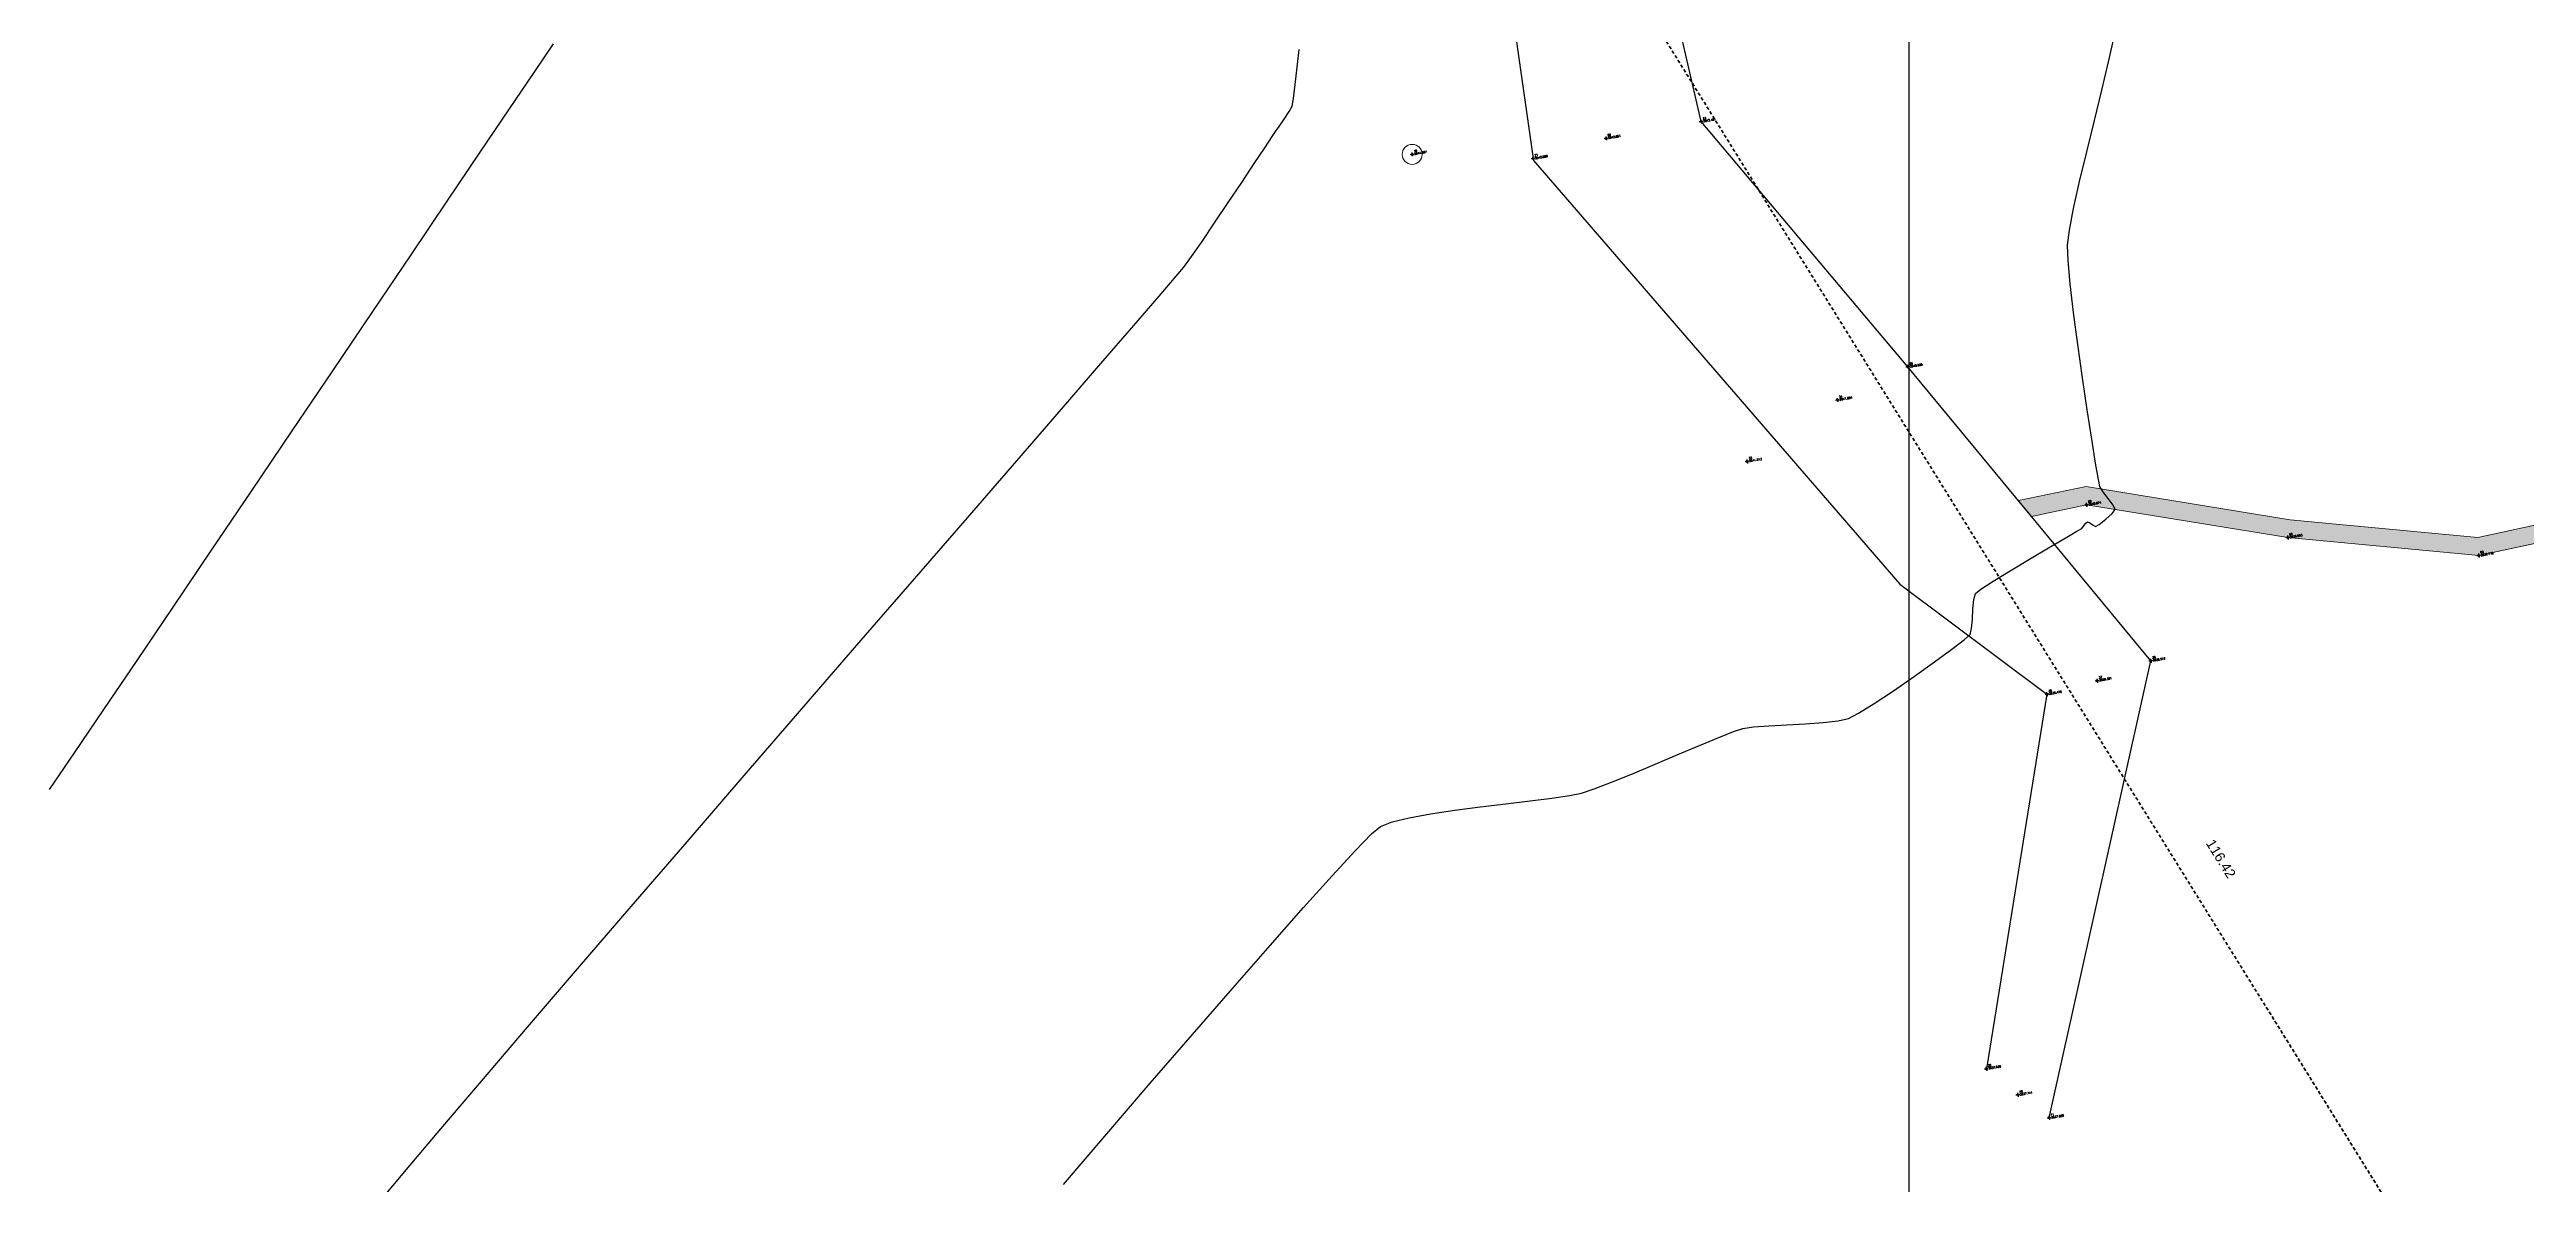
# Model space of a CAD drawing. Header units: millimetres. Extents: x 736950 to 738835, y 8500595 to 8502131.
# Drawn here: x 737606.9 to 737730.9, y 8501216.6 to 8501273.4 of the extents above; entities that cross this region are included whole.
import ezdxf

# ---------------------------------------------------------------- set-up
doc = ezdxf.new("R2010")
doc.units = ezdxf.units.MM
doc.linetypes.add('DASHED', pattern=[0.75, 0.5, -0.25])
for name, color, linetype, lineweight in [('camino', 22, 'Continuous', 5), ('CAMINO ACTUAL', 1, 'Continuous', 13), ('CONT-MJR', 80, 'Continuous', 30), ('COTAS', 40, 'Continuous', 5), ('PERIMETRO', 7, 'Continuous', 35), ('pista', 251, 'Continuous', 5), ('postes', 10, 'Continuous', 5)]:
    doc.layers.add(name, color=color, linetype=linetype, lineweight=lineweight)
doc.layers.add('carretera', color=40, linetype='Continuous')
doc.layers.add('Cuadricula Coordenadas', color=5, linetype='Continuous')
doc.styles.add('5mm', font='arial.ttf', dxfattribs={"height": 3})
doc.styles.add('COTAS', font='arial.ttf')
doc.dimstyles.new('Copy of GenDist', dxfattribs={"dimtxt": 0.5, "dimasz": 2, "dimexe": 0.18, "dimexo": 0.0625, "dimgap": 1, "dimtad": 2, "dimzin": 1, "dimdsep": 46, "dimtxsty": 'COTAS', "dimcen": 0.09, "dimse1": 1, "dimse2": 1, "dimsd1": 1, "dimsd2": 1, "dimadec": 0, "dimazin": 0, "dimtfac": 1, "dimtofl": 0, "dimtmove": 0, "dimatfit": 3, "dimfxl": 1, "dimtolj": 1, "dimtzin": 0, "dimarcsym": 0})

# ---------------------------------------------------------------- blocks, each defined once
blk = doc.blocks.new('*D150')
at = {"layer": 'Defpoints', "color": 0, "transparency": 16777216}
for p in [(737683.200969866, 8501281.32955186), (737744.6024409896, 8501182.423775388), (737745.23154967, 8501182.814330924)]:
    blk.add_point(p, dxfattribs=at)
at = {"layer": 'COTAS', "color": 0, "transparency": 16777216, "insert": (737715.597299505, 8501232.929301543), "char_height": 0.5, "attachment_point": 5, "rotation": 301.8323302588892, "style": 'COTAS'}
blk.add_mtext('\\A1;116.42', dxfattribs=at)

msp = doc.modelspace()

# ---------------------------------------------------------------- hatches: boundary and pattern name
at = {"layer": 'pista'}
h = msp.add_hatch(dxfattribs=at)
h.set_pattern_fill('HONEY', color=256, scale=3, angle=9.94991650582834, style=0)
h.set_pattern_definition([(9.94991650582834, (1479841.21072825, -18.49207214638591), (0.4979252195647159, 0.4170677100899267), [0.375, -0.75]), (129.9499165058283, (1479841.21072825, -18.49207214638591), (-0.6101538418184378, 0.222682034283025), [0.3749999999999999, -0.7499999999999998]), (69.94991650582834, (1479841.21072825, -18.49207214638591), (-0.112228622253722, 0.6397497443729518), [-0.75, 0.375])])
h.paths.add_polyline_path([(737744.7143981726, 8501251.820326688), (737736.6244589684, 8501250.784017317), (737728.4489451656, 8501249.018760426), (737719.0567165948, 8501249.90042948), (737708.8538475541, 8501251.560906975), (737705.4639837343, 8501250.858625425), (737706.12277987, 8501250.061028818), (737708.8757605923, 8501250.64549977), (737718.942242978, 8501249.007218663), (737728.5031233069, 8501248.109717907), (737736.7768881315, 8501249.896189157), (737744.7999806498, 8501250.923935568), (737751.2236161814, 8501251.328949759), (737750.4132841228, 8501252.31943933)])

# ---------------------------------------------------------------- linework, layer by layer
at = {"linetype": 'Continuous', "extrusion": (-0.172787269436437, 0.9849591664230046, 0)}
for points, elevation in [([(-2195505.426162655, 0), (-2195505.226162654, 0)], 8245940.278062788), ([(-2195500.588162654, 0), (-2195500.388162654, 0)], 8245940.277062787), ([(-2195490.892162654, 0), (-2195490.692162655, 0)], 8245941.16506279), ([(-2195496.816162655, 0), (-2195496.616162654, 0)], 8245939.913062787), ([(-2195513.491162655, 0), (-2195513.291162654, 0)], 8245926.397062789), ([(-2195509.736162654, 0), (-2195509.536162654, 0)], 8245925.373062789), ([(-2195504.749162654, 0), (-2195504.549162654, 0)], 8245923.124062788), ([(-2195521.105162655, 0), (-2195520.905162654, 0)], 8245918.047062787), ([(-2195530.737162654, 0), (-2195530.537162655, 0)], 8245914.69406279), ([(-2195539.999162654, 0), (-2195539.799162655, 0)], 8245912.158062787), ([(-2195522.920162655, 0), (-2195522.720162656, 0)], 8245909.803062788), ([(-2195517.514162655, 0), (-2195517.314162654, 0)], 8245909.055062788), ([(-2195520.108162655, 0), (-2195519.908162654, 0)], 8245909.285062788), ([(-2195511.285162654, 0), (-2195511.085162655, 0)], 8245891.106062787), ([(-2195512.607162655, 0), (-2195512.407162655, 0)], 8245889.546062788), ([(-2195513.960162655, 0), (-2195513.760162654, 0)], 8245888.140062787)]:
    msp.add_lwpolyline(points, dxfattribs=dict(at, elevation=elevation))
at = {"linetype": 'Continuous', "extrusion": (0.9849591664230046, 0.172787269436437, 0)}
for points, elevation in [([(8245940.378062787, 0), (8245940.178062787, 0)], 2195505.326162654), ([(8245940.377062786, 0), (8245940.177062789, 0)], 2195500.488162655), ([(8245941.265062786, 0), (8245941.065062786, 0)], 2195490.792162654), ([(8245940.013062786, 0), (8245939.813062788, 0)], 2195496.716162655), ([(8245926.497062785, 0), (8245926.297062789, 0)], 2195513.391162655), ([(8245925.473062787, 0), (8245925.273062788, 0)], 2195509.636162655), ([(8245923.224062789, 0), (8245923.024062788, 0)], 2195504.649162655), ([(8245918.147062786, 0), (8245917.947062784, 0)], 2195521.005162654), ([(8245914.794062789, 0), (8245914.594062788, 0)], 2195530.637162655), ([(8245912.25806279, 0), (8245912.058062789, 0)], 2195539.899162655), ([(8245909.903062788, 0), (8245909.703062788, 0)], 2195522.820162654), ([(8245909.155062788, 0), (8245908.955062789, 0)], 2195517.414162654), ([(8245909.385062788, 0), (8245909.185062788, 0)], 2195520.008162654), ([(8245891.206062786, 0), (8245891.006062787, 0)], 2195511.185162654), ([(8245889.646062788, 0), (8245889.446062787, 0)], 2195512.507162654), ([(8245888.240062785, 0), (8245888.040062788, 0)], 2195513.860162654)]:
    msp.add_lwpolyline(points, dxfattribs=dict(at, elevation=elevation))
at = {"linetype": 'Continuous'}
for centre in [(737689.5913520321, 8501269.8329954), (737684.8262923723, 8501268.996065632), (737675.1226931993, 8501268.195364008), (737681.1739209626, 8501267.985786915), (737699.9335077961, 8501257.55430654), (737696.4119202902, 8501255.896892156), (737691.8885274963, 8501252.820028879), (737708.8757605895, 8501250.64549977), (737718.9422429946, 8501249.007218665), (737728.5031233092, 8501248.109717907), (737712.0879197255, 8501242.839105295), (737706.8924753494, 8501241.168267861), (737709.407718355, 8501241.843018647), (737703.858523401, 8501222.412943881), (737705.4301875591, 8501221.104832353), (737707.0057762123, 8501219.953760939)]:
    msp.add_circle(centre, 0.05, dxfattribs=at)
at = {"layer": 'camino'}
for p, q in [((737708.8757605895, 8501250.64549977), (737718.9422429946, 8501249.007218665)), ((737728.5031233092, 8501248.109717907), (737736.7768881399, 8501249.896189159)), ((737718.9422429946, 8501249.007218665), (737728.5031233092, 8501248.109717907))]:
    msp.add_line(p, q, dxfattribs=at)
at = {"layer": 'CAMINO ACTUAL'}
for points in [[(737705.4639837348, 8501250.858625425), (737708.853847554, 8501251.560906975), (737719.0567165663, 8501249.900429478), (737728.4489451618, 8501249.018760426), (737736.6244589477, 8501250.784017311), (737744.714398152, 8501251.820326686), (737750.3971826753, 8501252.318029152)], [(737706.1227798712, 8501250.061028818), (737708.8757605895, 8501250.64549977), (737718.9422429946, 8501249.007218665), (737728.5031233092, 8501248.109717907), (737736.7768881399, 8501249.896189159), (737744.7999806433, 8501250.923935566), (737751.2236161797, 8501251.32894976)]]:
    msp.add_lwpolyline(points, dxfattribs=at)
at = {"layer": 'carretera'}
for p, q in [((737677.7368429363, 8501292.272191355), (737681.1739209626, 8501267.985786915)), ((737689.5913520321, 8501269.8329954), (737684.4676910897, 8501292.06609639)), ((737699.9335077961, 8501257.55430654), (737689.5913520321, 8501269.8329954)), ((737681.1911996895, 8501267.887291), (737699.5248058869, 8501246.677085584)), ((737712.0879197255, 8501242.839105295), (737699.9335077961, 8501257.55430654)), ((737699.5248058869, 8501246.677085584), (737706.8924753494, 8501241.168267861)), ((737707.0057762123, 8501219.953760939), (737712.0879197255, 8501242.839105295)), ((737706.8924753494, 8501241.168267861), (737703.858523401, 8501222.412943881))]:
    msp.add_line(p, q, dxfattribs=at)
at = {"layer": 'CONT-MJR', "extrusion": (0.8295945654722401, -0.5583662390751479, 0), "elevation": -4134888.626043638}
msp.add_lwpolyline([(7464477.644712388, 3650), (7464479.375410776, 3650)], dxfattribs=at)
at = {"layer": 'CONT-MJR'}
for points, elevation in [([(737669.3008594495, 8501271.977403313), (737669.4745387014, 8501273.443974815)], 3645), ([(737709.6389357247, 8501271.417142052), (737709.9718000217, 8501272.81999695)], 3640), ([(737709.2658449817, 8501269.88841379), (737709.6389357247, 8501271.417142052)], 3640), ([(737628.482239877, 8501268.299060658), (737629.9434148137, 8501270.468458831)], 3650), ([(737668.9746643283, 8501270.338542726), (737669.123825692, 8501270.61056621)], 3645), ([(737668.1130009043, 8501269.08142474), (737668.2811994725, 8501269.335734595)], 3645), ([(737668.2811994725, 8501269.335734595), (737668.463588803, 8501269.595257144)], 3645), ([(737626.8305264438, 8501265.84749471), (737628.482239877, 8501268.299060658)], 3650), ([(737666.5941918773, 8501266.790855939), (737667.2193927943, 8501267.731285034)], 3645), ([(737665.9168654683, 8501265.777121188), (737666.5941918773, 8501266.790855939)], 3645), ([(737708.2267251407, 8501265.487059508), (737708.5275885835, 8501266.829365449)], 3640), ([(737708.0142396768, 8501264.394908478), (737708.2267251407, 8501265.487059508)], 3640), ([(737707.9222832974, 8501263.646919431), (737708.0142396768, 8501264.394908478)], 3640), ([(737663.310408651, 8501262.08986148), (737663.6883911636, 8501262.543133173)], 3645), ([(737708.0547090933, 8501261.715703776), (737707.9480769456, 8501262.873801405)], 3640), ([(737662.4611012032, 8501261.097458804), (737663.310408651, 8501262.08986148)], 3645), ([(737708.2231321408, 8501260.280794108), (737708.0547090933, 8501261.715703776)], 3640), ([(737659.5446712257, 8501257.718163537), (737661.1895087509, 8501259.621650904)], 3645), ([(737657.575628558, 8501255.442722464), (737659.5446712257, 8501257.718163537)], 3645), ([(737655.3314206796, 8501252.851053445), (737657.575628558, 8501255.442722464)], 3645), ([(737709.1337813392, 8501253.936386455), (737708.9086706873, 8501255.39686858)], 3640), ([(737652.861087521, 8501249.998882236), (737655.3314206796, 8501252.851053445)], 3645), ([(737709.464613751, 8501251.915667191), (737709.3254448936, 8501252.739930136)], 3640), ([(737615.0419794179, 8501248.372555625), (737617.0407830799, 8501251.332135765)], 3650), ([(737709.5322403115, 8501251.571765192), (737709.464613751, 8501251.915667191)], 3640), ([(737708.836263615, 8501249.723483836), (737708.926685388, 8501249.80283028)], 3640), ([(737708.926685388, 8501249.80283028), (737709.041348129, 8501249.74251973)], 3640), ([(737709.5008775481, 8501249.671078634), (737709.8302470736, 8501249.923806658)], 3640), ([(737710.2064364544, 8501250.634698302), (737709.9594538562, 8501250.972168261)], 3640), ([(737706.9665068766, 8501248.48770181), (737707.7978088717, 8501248.976872835)], 3640), ([(737708.3909101965, 8501249.325543981), (737708.6295137977, 8501249.468796637)], 3640), ([(737708.6295137977, 8501249.468796637), (737708.7199488009, 8501249.57582883)], 3640), ([(737708.7199488009, 8501249.57582883), (737708.836263615, 8501249.723483836)], 3640), ([(737709.041348129, 8501249.74251973), (737709.203838943, 8501249.62224755)], 3640), ([(737709.203838943, 8501249.62224755), (737709.3225646196, 8501249.559648052)], 3640), ([(737709.3225646196, 8501249.559648052), (737709.5008775481, 8501249.671078634)], 3640), ([(737704.2063674008, 8501246.826375565), (737705.054489088, 8501247.347534563)], 3640), ([(737703.3073837075, 8501246.20649986), (737703.5852332562, 8501246.424391126)], 3640), ([(737611.3068088186, 8501242.848312698), (737613.1180175092, 8501245.5258052)], 3650), ([(737703.1871308885, 8501245.44750223), (737703.2276513246, 8501245.914135043)], 3640), ([(737644.5837356778, 8501240.436613072), (737647.4382050893, 8501243.73593629)], 3645), ([(737609.6462648105, 8501240.396506334), (737611.3068088186, 8501242.848312698)], 3650), ([(737701.2661011278, 8501242.782844903), (737702.1391125784, 8501243.423049476)], 3640), ([(737641.6993007112, 8501237.0996907), (737644.5837356778, 8501240.436613072)], 3645), ([(737696.4402146207, 8501239.836541671), (737696.9544306246, 8501239.951240266)], 3640), ([(737696.9544306246, 8501239.951240266), (737697.4546397974, 8501240.209860083)], 3640), ([(737697.4546397974, 8501240.209860083), (737698.2424134425, 8501240.69986406)], 3640), ([(737689.5087525104, 8501238.603522882), (737690.4633058761, 8501238.998509388)], 3640), ([(737691.6781580428, 8501239.447410438), (737692.2106473891, 8501239.528050222)], 3640), ([(737692.2106473891, 8501239.528050222), (737692.9704917293, 8501239.588672973)], 3640), ([(737692.9704917293, 8501239.588672973), (737693.8655308431, 8501239.639556093)], 3640), ([(737693.8655308431, 8501239.639556093), (737694.8036045097, 8501239.690976983)], 3640), ([(737694.8036045097, 8501239.690976983), (737695.6925525093, 8501239.753213042)], 3640), ([(737695.6925525093, 8501239.753213042), (737696.4402146207, 8501239.836541671)], 3640), ([(737683.5936507381, 8501236.214341022), (737684.231062303, 8501236.426875561)], 3640), ([(737685.1067276748, 8501236.763796577), (737686.146488118, 8501237.18751294)], 3640), ([(737674.1144989963, 8501234.774597762), (737674.9734751661, 8501234.983458627)], 3640), ([(737676.041934675, 8501235.176391242), (737677.2509128324, 8501235.354983851)], 3640), ([(737677.2509128324, 8501235.354983851), (737678.5314449483, 8501235.520824699)], 3640), ([(737678.5314449483, 8501235.520824699), (737679.8145663319, 8501235.675502026)], 3640), ([(737636.036693836, 8501230.53595154), (737638.8339401201, 8501233.780894939)], 3645), ([(737673.5339708555, 8501234.548220405), (737674.1144989963, 8501234.774597762)], 3640), ([(737671.1256513034, 8501232.080120206), (737672.277363034, 8501233.327198023)], 3640), ([(737669.6876245529, 8501230.482275872), (737671.1256513034, 8501232.080120206)], 3640), ([(737668.0102504273, 8501228.588873452), (737669.6876245529, 8501230.482275872)], 3640), ([(737630.8427039123, 8501224.490524884), (737633.3566017897, 8501227.42058627)], 3645), ([(737662.0117202435, 8501221.687401967), (737664.1253306278, 8501224.136228073)], 3640)]:
    msp.add_lwpolyline(points, dxfattribs=dict(at, elevation=elevation))
at = {"layer": 'CONT-MJR', "extrusion": (0.9766041956179753, -0.2150447513922802, 0), "elevation": -1107703.446485074}
msp.add_lwpolyline([(8461019.361587424, 3640.000000000013), (8461020.57290155, 3640.000000000013)], dxfattribs=at)
at = {"layer": 'CONT-MJR', "extrusion": (0.8294923937218368, -0.5585180111309013, 0), "elevation": -4136254.246685436}
msp.add_lwpolyline([(7463718.799505329, 3650.00000000001), (7463721.006640908, 3650.00000000001)], dxfattribs=at)
at = {"layer": 'CONT-MJR', "extrusion": (0.9895061422452814, -0.1444908109841619, 0), "elevation": -498427.3559463164}
msp.add_lwpolyline([(8518645.89598411, 3645.000000000003), (8518646.287755512, 3645.000000000003)], dxfattribs=at)
at = {"layer": 'CONT-MJR', "extrusion": (0.9925217834056578, -0.1220676429904857, 0), "elevation": -305577.3826500621}
msp.add_lwpolyline([(8527742.190536672, 3645), (8527743.177091237, 3645)], dxfattribs=at)
at = {"layer": 'CONT-MJR', "extrusion": (0.8167487635986364, -0.5769934637065649, 0), "elevation": -4302687.184088872}
msp.add_lwpolyline([(7369031.312818161, 3645.000000000013), (7369031.765294271, 3645.000000000013)], dxfattribs=at)
at = {"layer": 'CONT-MJR', "extrusion": (0.8311778778738605, -0.5560065964834464, 0), "elevation": -4113628.253783937}
msp.add_lwpolyline([(7476216.205521961, 3645.000000000013), (7476216.65515649, 3645.000000000013)], dxfattribs=at)
at = {"layer": 'CONT-MJR', "extrusion": (0.9714438714036409, -0.237269476992526, 0), "elevation": -1300448.715013464}
msp.add_lwpolyline([(8433540.817458376, 3640.000000000006), (8433542.423927471, 3640.000000000006)], dxfattribs=at)
at = {"layer": 'CONT-MJR', "extrusion": (0.8336605259960728, -0.5522772196967309, 0), "elevation": -4080092.464402575}
msp.add_lwpolyline([(7494568.129484187, 3645), (7494569.076420067, 3645)], dxfattribs=at)
at = {"layer": 'CONT-MJR', "extrusion": (0.8342234240326326, -0.5514265851364717, 0), "elevation": -4072445.759869009}
msp.add_lwpolyline([(7498726.938103, 3645), (7498727.610245054, 3645)], dxfattribs=at)
at = {"layer": 'CONT-MJR', "extrusion": (0.9727600306265631, -0.2318144145979887, 0), "elevation": -1253102.823500106}
msp.add_lwpolyline([(8440704.05176502, 3640.000000000013), (8440705.592179649, 3640.000000000013)], dxfattribs=at)
at = {"layer": 'CONT-MJR', "extrusion": (0.8292564712784165, -0.5588682356717626, 0), "elevation": -4139405.622563339}
msp.add_lwpolyline([(7461962.694892157, 3650), (7461965.923453649, 3650)], dxfattribs=at)
at = {"layer": 'CONT-MJR', "extrusion": (0.8266204987548542, -0.5627597631656656, 0), "elevation": -4174400.540773991}
msp.add_lwpolyline([(7442446.915021528, 3645), (7442448.036751433, 3645)], dxfattribs=at)
at = {"layer": 'CONT-MJR', "extrusion": (0.8295937991249712, -0.5583673776765589, 0), "elevation": -4134866.408445202}
msp.add_lwpolyline([(7464484.740346854, 3645), (7464485.957014614, 3645)], dxfattribs=at)
at = {"layer": 'CONT-MJR', "extrusion": (0.8213067860337848, -0.570486777423329, 0), "elevation": -4244009.665480107}
msp.add_lwpolyline([(7402972.651711977, 3645), (7402973.586136807, 3645)], dxfattribs=at)
at = {"layer": 'CONT-MJR', "extrusion": (0.9994439144949441, 0.03334459145083702, 0), "elevation": 1020768.856723132}
msp.add_lwpolyline([(8471936.874603955, 3640.00000000001), (8471937.648152133, 3640.00000000001)], dxfattribs=at)
at = {"layer": 'CONT-MJR', "extrusion": (0.829174108763717, -0.5589904268911015, 0), "elevation": -4140505.154928091}
msp.add_lwpolyline([(7461349.207705756, 3650.000000000013), (7461352.640780706, 3650.000000000013)], dxfattribs=at)
at = {"layer": 'CONT-MJR', "extrusion": (0.8091974450196833, -0.5875368030801278, 0), "elevation": -4397889.044807382}
msp.add_lwpolyline([(7312604.494570544, 3645.000000000013), (7312605.149483139, 3645.000000000013)], dxfattribs=at)
at = {"layer": 'CONT-MJR', "extrusion": (0.7575764048157269, -0.6527464981648525, 0), "elevation": -4990332.736102751}
msp.add_lwpolyline([(6921859.458859348, 3645.000000000003), (6921861.406924109, 3645.000000000003)], dxfattribs=at)
at = {"layer": 'CONT-MJR', "extrusion": (0.8290827418551194, -0.5591259313947059, 0), "elevation": -4141724.508331255}
msp.add_lwpolyline([(7460668.855476242, 3650), (7460672.425083779, 3650)], dxfattribs=at)
at = {"layer": 'CONT-MJR', "extrusion": (0.9914405049457059, 0.130559278310674, 0), "elevation": 1841312.220236408}
msp.add_lwpolyline([(8332177.51485117, 3640.000000000013), (8332179.132249411, 3640.000000000013)], dxfattribs=at)
at = {"layer": 'CONT-MJR', "extrusion": (0.9901860736866059, 0.1397552842546695, 0), "elevation": 1918564.441043662}
msp.add_lwpolyline([(8314727.61855442, 3640), (8314729.299077989, 3640)], dxfattribs=at)
at = {"layer": 'CONT-MJR', "extrusion": (0.8289782526888918, -0.5592808387285155, 0), "elevation": -4143118.488858459}
msp.add_lwpolyline([(7459891.190942807, 3650), (7459894.829102091, 3650)], dxfattribs=at)
at = {"layer": 'CONT-MJR', "extrusion": (0.9891988202058197, 0.1465799921661021, 0), "elevation": 1975854.731587398}
msp.add_lwpolyline([(8301298.44279695, 3640.000000000013), (8301300.076786324, 3640.000000000013)], dxfattribs=at)
at = {"layer": 'CONT-MJR', "extrusion": (0.8288555119612566, -0.5594627246666602, 0), "elevation": -4144755.283383147}
msp.add_lwpolyline([(7458978.264605769, 3650.00000000001), (7458981.90333604, 3650.00000000001)], dxfattribs=at)
at = {"layer": 'CONT-MJR', "extrusion": (0.9874109323277968, 0.1581760118334991, 0), "elevation": 2073116.506815209}
msp.add_lwpolyline([(8277541.9748974, 3640), (8277543.18660803, 3640)], dxfattribs=at)
at = {"layer": 'CONT-MJR', "extrusion": (0.8443520784207498, 0.5357887341728641, 0), "elevation": 5177761.395339048}
msp.add_lwpolyline([(6782792.678797103, 3640), (6782792.977331314, 3640)], dxfattribs=at)
at = {"layer": 'CONT-MJR', "extrusion": (0.7926985927718119, 0.609613763802614, 0), "elevation": 5767261.24890695}
msp.add_lwpolyline([(6289211.537460443, 3640), (6289211.975872914, 3640)], dxfattribs=at)
at = {"layer": 'CONT-MJR', "extrusion": (0.7559259853988402, -0.6546570893214191, 0), "elevation": -5007792.613962105}
msp.add_lwpolyline([(6909221.413518666, 3645), (6909225.457496117, 3645)], dxfattribs=at)
at = {"layer": 'CONT-MJR', "extrusion": (0.6622262059671722, -0.7493039784562234, 0), "elevation": -5881489.60776979}
msp.add_lwpolyline([(6182519.393771593, 3640.00000000001), (6182519.822535252, 3640.00000000001)], dxfattribs=at)
at = {"layer": 'CONT-MJR', "extrusion": (0.7995679680357529, -0.6005756109693247, 0), "elevation": -4515794.130668364}
msp.add_lwpolyline([(7240378.079338579, 3640.000000000004), (7240378.335804695, 3640.000000000004)], dxfattribs=at)
at = {"layer": 'CONT-MJR', "extrusion": (0.9130555497923536, 0.4078352154895201, 0), "elevation": 4140679.782657871}
msp.add_lwpolyline([(7461249.628155941, 3640.000000000006), (7461249.871176226, 3640.000000000006)], dxfattribs=at)
at = {"layer": 'CONT-MJR', "extrusion": (0.5067911964244208, -0.8620688390300998, 0), "elevation": -6954798.018335406}
msp.add_lwpolyline([(4944313.044891813, 3640), (4944313.73288945, 3640)], dxfattribs=at)
at = {"layer": 'CONT-MJR', "extrusion": (0.8285239020335915, -0.5599536978706648, 0), "elevation": -4149173.769950038}
msp.add_lwpolyline([(7456514.308217553, 3650), (7456517.744147912, 3650)], dxfattribs=at)
at = {"layer": 'CONT-MJR', "extrusion": (0.51457968799972, -0.8574425605824049, 0), "elevation": -6909723.257039611}
msp.add_lwpolyline([(5007108.918578492, 3640.000000000013), (5007110.036801709, 3640.000000000013)], dxfattribs=at)
at = {"layer": 'CONT-MJR', "extrusion": (-0.5097287141776062, 0.860335189297081, 0), "elevation": 6937892.80345105}
msp.add_lwpolyline([(-4968004.615269241, 3640.000000000001), (-4968005.723216034, 3640.000000000001)], dxfattribs=at)
at = {"layer": 'CONT-MJR', "extrusion": (0.7560470423049117, -0.6545172800025948, 0), "elevation": -5006514.762765365}
msp.add_lwpolyline([(6910143.17732267, 3645), (6910147.417797304, 3645)], dxfattribs=at)
at = {"layer": 'CONT-MJR', "extrusion": (0.9647667332675239, -0.2631067281167668, 0), "elevation": -1525023.464322026}
msp.add_lwpolyline([(8395813.931832468, 3640), (8395814.234874442, 3640)], dxfattribs=at)
at = {"layer": 'CONT-MJR', "extrusion": (0.5433218822922623, -0.8395244679116822, 0), "elevation": -6736193.880520369}
msp.add_lwpolyline([(5238233.419000044, 3640.000000000003), (5238234.158864296, 3640.000000000003)], dxfattribs=at)
at = {"layer": 'CONT-MJR', "extrusion": (0.9965182338952626, -0.08337511327888378, 0), "elevation": 26342.39186730434}
msp.add_lwpolyline([(8533151.189949408, 3640), (8533151.660232339, 3640)], dxfattribs=at)
at = {"layer": 'CONT-MJR', "extrusion": (0.9986808777385313, -0.05134690291922872, 0), "elevation": 300217.441748956}
msp.add_lwpolyline([(8527909.513228018, 3640), (8527910.039315032, 3640)], dxfattribs=at)
at = {"layer": 'CONT-MJR', "extrusion": (0.6103390159347868, -0.7921403194054424, 0), "elevation": -6283929.282838876}
msp.add_lwpolyline([(5773004.153148818, 3640.000000000013), (5773004.946020816, 3640.000000000013)], dxfattribs=at)
at = {"layer": 'CONT-MJR', "extrusion": (-0.6706619592109058, 0.7417631269262375, 0), "elevation": 5811160.080045623}
msp.add_lwpolyline([(-6248661.605702838, 3640.000000000003), (-6248661.978622836, 3640.000000000003)], dxfattribs=at)
at = {"layer": 'CONT-MJR', "extrusion": (0.9677828621906682, -0.2517862816954851, 0), "elevation": -1426560.292922596}
msp.add_lwpolyline([(8413101.908907266, 3640), (8413102.215164209, 3640)], dxfattribs=at)
at = {"layer": 'CONT-MJR', "extrusion": (-0.5793621084558696, 0.8150702713788358, 0), "elevation": 6501714.10113185}
msp.add_lwpolyline([(-5526575.073379729, 3640.000000000006), (-5526576.314321824, 3640.000000000006)], dxfattribs=at)
at = {"layer": 'CONT-MJR', "extrusion": (0.5534877774483135, -0.8328572988305537, 0), "elevation": -6672013.405376201}
msp.add_lwpolyline([(5319730.186049408, 3640), (5319731.349317246, 3640)], dxfattribs=at)
at = {"layer": 'CONT-MJR', "extrusion": (0.5680470284646627, -0.8229960956483734, 0), "elevation": -6577440.589193898}
msp.add_lwpolyline([(5436228.454181544, 3640.000000000003), (5436229.721984115, 3640.000000000003)], dxfattribs=at)
at = {"layer": 'CONT-MJR', "extrusion": (0.8275330348976655, -0.5614170251720724, 0), "elevation": -4162344.744535929}
msp.add_lwpolyline([(7449161.257180109, 3650.000000000013), (7449163.879059739, 3650.000000000013)], dxfattribs=at)
at = {"layer": 'CONT-MJR', "extrusion": (0.3656805596827032, -0.9307404193813359, 0), "elevation": -7642687.689239315}
msp.add_lwpolyline([(3795336.16616226, 3640.000000000013), (3795336.969667451, 3640.000000000013)], dxfattribs=at)
at = {"layer": 'CONT-MJR', "extrusion": (0.315146655100416, -0.9490429841577355, 0), "elevation": -7835560.589342951}
msp.add_lwpolyline([(3379237.795614623, 3640.00000000001), (3379238.28768655, 3640.00000000001)], dxfattribs=at)
at = {"layer": 'CONT-MJR', "extrusion": (0.8268637945032729, -0.5624022273601424, 0), "elevation": -4171213.820223759}
msp.add_lwpolyline([(7444196.363771576, 3650), (7444198.578343622, 3650)], dxfattribs=at)
at = {"layer": 'CONT-MJR', "extrusion": (0.3861549480861763, -0.9224339304625359, 0), "elevation": -7556968.477070827}
msp.add_lwpolyline([(3963261.536365127, 3640.000000000003), (3963262.761056394, 3640.000000000003)], dxfattribs=at)
at = {"layer": 'CONT-MJR', "extrusion": (0.3895785551299273, -0.9209932406825135, 0), "elevation": -7542195.279501071}
msp.add_lwpolyline([(3991304.879671603, 3640), (3991306.123409696, 3640)], dxfattribs=at)
at = {"layer": 'CONT-MJR', "extrusion": (0.3886560395683603, -0.9213829187189424, 0), "elevation": -7546188.554337182}
msp.add_lwpolyline([(3983751.059904025, 3640), (3983752.239753594, 3640)], dxfattribs=at)
at = {"layer": 'CONT-MJR', "extrusion": (-0.7569213917254348, 0.6535059347461437, 0), "elevation": 4997272.115702564}
msp.add_lwpolyline([(-6916817.060497375, 3645.000000000013), (-6916821.445095036, 3645.000000000013)], dxfattribs=at)
at = {"layer": 'CONT-MJR', "extrusion": (0.2041212031766451, -0.9789456238288818, 0), "elevation": -8171671.126465098}
msp.add_lwpolyline([(2457434.073516636, 3640.000000000011), (2457434.690334911, 3640.000000000011)], dxfattribs=at)
at = {"layer": 'CONT-MJR', "extrusion": (-0.3590966596704996, 0.9333003744848115, 0), "elevation": 7669307.197520811}
msp.add_lwpolyline([(-3741246.573062176, 3640), (-3741247.511308207, 3640)], dxfattribs=at)
at = {"layer": 'CONT-MJR', "extrusion": (0.1776970815265746, -0.9840852337155243, 0), "elevation": -8234857.125665752}
msp.add_lwpolyline([(2236579.694610618, 3640.000000000003), (2236580.780349406, 3640.000000000003)], dxfattribs=at)
at = {"layer": 'CONT-MJR', "extrusion": (0.1184151380775868, -0.9929641761282559, 0), "elevation": -8354070.021498086}
msp.add_lwpolyline([(1739164.625661982, 3640), (1739165.851029413, 3640)], dxfattribs=at)
at = {"layer": 'CONT-MJR', "extrusion": (0.1257862319207691, -0.9920573692378757, 0), "elevation": -8340923.526171079}
msp.add_lwpolyline([(1801160.323804012, 3640.000000000006), (1801161.413867834, 3640.000000000006)], dxfattribs=at)
at = {"layer": 'CONT-MJR', "extrusion": (0.1474041508103822, -0.9890763450431268, 0), "elevation": -8299633.984016801}
msp.add_lwpolyline([(1982741.395037224, 3640.000000000013), (1982742.281825236, 3640.000000000013)], dxfattribs=at)
at = {"layer": 'CONT-MJR', "extrusion": (0.7167009311350586, -0.6973806530942339, 0), "elevation": -5399905.241769223}
msp.add_lwpolyline([(6607280.215956168, 3640.00000000001), (6607281.389531976, 3640.00000000001)], dxfattribs=at)
at = {"layer": 'CONT-MJR', "extrusion": (0.6550925874060908, -0.7555486099024955, 0), "elevation": -5939851.481333033}
msp.add_lwpolyline([(6126443.369545495, 3640), (6126443.949493296, 3640)], dxfattribs=at)
at = {"layer": 'CONT-MJR', "extrusion": (0.7580795760888064, -0.6521620629237919, 0), "elevation": -4984993.229712203}
msp.add_lwpolyline([(6925663.370755407, 3645.000000000013), (6925667.48030455, 3645.000000000013)], dxfattribs=at)
at = {"layer": 'CONT-MJR', "extrusion": (0.7521012324615981, -0.6590475977725322, 0), "elevation": -5047913.259955387}
msp.add_lwpolyline([(6879939.992184334, 3640.000000000013), (6879942.829238688, 3640.000000000013)], dxfattribs=at)
at = {"layer": 'CONT-MJR', "extrusion": (0.754809052841149, -0.6559445813093112, 0), "elevation": -5019536.346899029}
msp.add_lwpolyline([(6900667.724093525, 3640.000000000003), (6900670.796252362, 3640.000000000003)], dxfattribs=at)
at = {"layer": 'CONT-MJR', "extrusion": (0.7601247859487616, -0.6497771231632808, 0), "elevation": -4963209.706398974}
msp.add_lwpolyline([(6941283.555472443, 3645), (6941287.093091257, 3645)], dxfattribs=at)
at = {"layer": 'CONT-MJR', "extrusion": (-0.7617892522346866, 0.6478249263340498, 0), "elevation": 4945385.890310414}
msp.add_lwpolyline([(-6953990.416106576, 3645), (-6953993.556445367, 3645)], dxfattribs=at)
at = {"layer": 'CONT-MJR', "extrusion": (0.7589527835705905, -0.6511456613619202, 0), "elevation": -4975682.98089829}
msp.add_lwpolyline([(6932347.956844756, 3640), (6932351.281887538, 3640)], dxfattribs=at)
at = {"layer": 'CONT-MJR', "extrusion": (0.7642917419531017, -0.6448706329042233, 0), "elevation": -4918424.890907827}
msp.add_lwpolyline([(6973082.796251167, 3645), (6973085.46512101, 3645)], dxfattribs=at)
at = {"layer": 'CONT-MJR', "extrusion": (0.760758578709715, -0.6490349643274811, 0), "elevation": -4956407.420254663}
msp.add_lwpolyline([(6946139.097833293, 3640.000000000013), (6946142.440636766, 3640.000000000013)], dxfattribs=at)
at = {"layer": 'CONT-MJR', "extrusion": (0.7684378052488242, -0.6399244795008004, 0), "elevation": -4873318.326620902}
msp.add_lwpolyline([(7004678.852943529, 3645.000000000013), (7004680.976197029, 3645.000000000013)], dxfattribs=at)
at = {"layer": 'Cuadricula Coordenadas', "color": 8}
msp.add_line((737700, 8500595.507225098), (737700, 8502130.641312933), dxfattribs=at)
at = {"layer": 'PERIMETRO', "linetype": 'DASHED', "ltscale": 0.35}
msp.add_lwpolyline([(737683.200969866, 8501281.329551859), (737744.6024409891, 8501182.423775388), (737752.754863814, 8501178.840202238), (737760.1534312089, 8501181.935448542), (737818.0712830903, 8501217.512164854), (737892.6513328891, 8501224.540148428), (737966.6724460352, 8501242.248666123), (737994.6087461784, 8501268.421881564), (738169.7309229737, 8501324.89666196), (738221.1104446506, 8501260.626977284), (738220.501630505, 8501242.23256058), (738236.8284346196, 8501144.032219619), (738320.8206677334, 8501132.278902221)], dxfattribs=at)
at = {"layer": 'postes'}
msp.add_circle((737675.1226931993, 8501268.195364008), 0.5, dxfattribs=at)

# ---------------------------------------------------------------- texts
at = {"color": 2, "char_height": 0.1, "attachment_point": 1, "rotation": 9.94991650582834, "style": '5mm'}
for s, insert, width in [('\\Ftxt.shx;\\W1.0000000000;\\T1.0000000000;\\o\\l23', (737689.6570183677, 8501270.037416369), 0.3), ('\\Ftxt.shx;\\W1.0000000000;\\T1.0000000000;\\o\\l19', (737675.1883595348, 8501268.399784975), 0.2666666666666667), ('\\Ftxt.shx;\\W1.0000000000;\\T1.0000000000;\\o\\l22', (737684.8919587078, 8501269.2004866), 0.3), ('\\Ftxt.shx;\\W1.0000000000;\\T1.0000000000;\\o\\l21', (737681.2395872981, 8501268.190207884), 0.2666666666666667), ('\\Ftxt.shx;\\W1.0000000000;\\T1.0000000000;\\o\\l35', (737699.9991741317, 8501257.758727508), 0.3), ('\\Ftxt.shx;\\W1.0000000000;\\T1.0000000000;\\o\\l34', (737696.4775866257, 8501256.101313125), 0.3), ('\\Ftxt.shx;\\W1.0000000000;\\T1.0000000000;\\o\\l33', (737691.9541938318, 8501253.024449848), 0.3), ('\\Ftxt.shx;\\W1.0000000000;\\T1.0000000000;\\o\\l88', (737708.941426925, 8501250.849920737), 0.3), ('\\Ftxt.shx;\\W1.0000000000;\\T1.0000000000;\\o\\l89', (737719.0079093301, 8501249.211639633), 0.3), ('\\Ftxt.shx;\\W1.0000000000;\\T1.0000000000;\\o\\l90', (737728.5687896447, 8501248.314138876), 0.2833333333333333), ('\\Ftxt.shx;\\W1.0000000000;\\T1.0000000000;\\o\\l38', (737712.153586061, 8501243.043526264), 0.3), ('\\Ftxt.shx;\\W1.0000000000;\\T1.0000000000;\\o\\l36', (737706.9581416849, 8501241.37268883), 0.3), ('\\Ftxt.shx;\\W1.0000000000;\\T1.0000000000;\\o\\l37', (737709.4733846905, 8501242.047439614), 0.3), ('\\Ftxt.shx;\\W1.0000000000;\\T1.0000000000;\\o\\l39', (737703.9241897365, 8501222.617364848), 0.3), ('\\Ftxt.shx;\\W1.0000000000;\\T1.0000000000;\\o\\l40', (737705.4958538946, 8501221.30925332), 0.2833333333333333), ('\\Ftxt.shx;\\W1.0000000000;\\T1.0000000000;\\o\\l41', (737707.0714425478, 8501220.158181908), 0.2666666666666667)]:
    msp.add_mtext(s, dxfattribs=dict(at, insert=insert, width=width))
at = {"color": 1, "char_height": 0.1, "attachment_point": 1, "rotation": 9.94991650582834, "style": '5mm'}
for s, insert, width in [('\\Ftxt.shx;\\W1.0000000000;\\T1.0000000000;\\o\\l3642.451', (737689.6812085855, 8501269.899522085), 0.7999999999999999), ('\\Ftxt.shx;\\W1.0000000000;\\T1.0000000000;\\o\\l3642.651', (737684.9161489257, 8501269.062592316), 0.7999999999999999), ('\\Ftxt.shx;\\W1.0000000000;\\T1.0000000000;\\o\\l3644.027', (737675.2125497527, 8501268.26189069), 0.8166666666666668), ('\\Ftxt.shx;\\W1.0000000000;\\T1.0000000000;\\o\\l3642.889', (737681.263777516, 8501268.0523136), 0.8333333333333334), ('\\Ftxt.shx;\\W1.0000000000;\\T1.0000000000;\\o\\l3640.835', (737700.0233643495, 8501257.620833226), 0.8166666666666667), ('\\Ftxt.shx;\\W1.0000000000;\\T1.0000000000;\\o\\l3641.004', (737696.5017768436, 8501255.963418841), 0.7666666666666668), ('\\Ftxt.shx;\\W1.0000000000;\\T1.0000000000;\\o\\l3641.513', (737691.9783840496, 8501252.886555564), 0.7666666666666666), ('\\Ftxt.shx;\\W1.0000000000;\\T1.0000000000;\\o\\l3640.074', (737708.9656171427, 8501250.712026453), 0.8), ('\\Ftxt.shx;\\W1.0000000000;\\T1.0000000000;\\o\\l3639.553', (737719.0320995479, 8501249.07374535), 0.8333333333333334), ('\\Ftxt.shx;\\W1.0000000000;\\T1.0000000000;\\o\\l3639.710', (737728.5929798626, 8501248.176244592), 0.7833333333333333), ('\\Ftxt.shx;\\W1.0000000000;\\T1.0000000000;\\o\\l3639.542', (737712.1777762788, 8501242.90563198), 0.8333333333333334), ('\\Ftxt.shx;\\W1.0000000000;\\T1.0000000000;\\o\\l3639.478', (737706.9823319027, 8501241.234794546), 0.8333333333333334), ('\\Ftxt.shx;\\W1.0000000000;\\T1.0000000000;\\o\\l3639.301', (737709.4975749083, 8501241.90954533), 0.7833333333333333), ('\\Ftxt.shx;\\W1.0000000000;\\T1.0000000000;\\o\\l3637.938', (737703.9483799543, 8501222.479470564), 0.8333333333333334), ('\\Ftxt.shx;\\W1.0000000000;\\T1.0000000000;\\o\\l3637.744', (737705.5200441125, 8501221.171359036), 0.8333333333333334), ('\\Ftxt.shx;\\W1.0000000000;\\T1.0000000000;\\o\\l3637.836', (737707.0956327657, 8501220.020287624), 0.8333333333333334)]:
    msp.add_mtext(s, dxfattribs=dict(at, insert=insert, width=width))

# ---------------------------------------------------------------- dimensions: what is measured, and where the dimension line sits
at = {"layer": 'COTAS'}
dim = msp.add_aligned_dim(p1=(737683.2009698659, 8501281.32955186), p2=(737744.6024409891, 8501182.423775388), distance=0.7404804922133937, dimstyle='Copy of GenDist', dxfattribs=at)
dim.commit()
dim.dimension.update_dxf_attribs({"geometry": '*D150', "text_midpoint": (737715.597299505, 8501232.929301543)})

doc.saveas('drawing.dxf')
